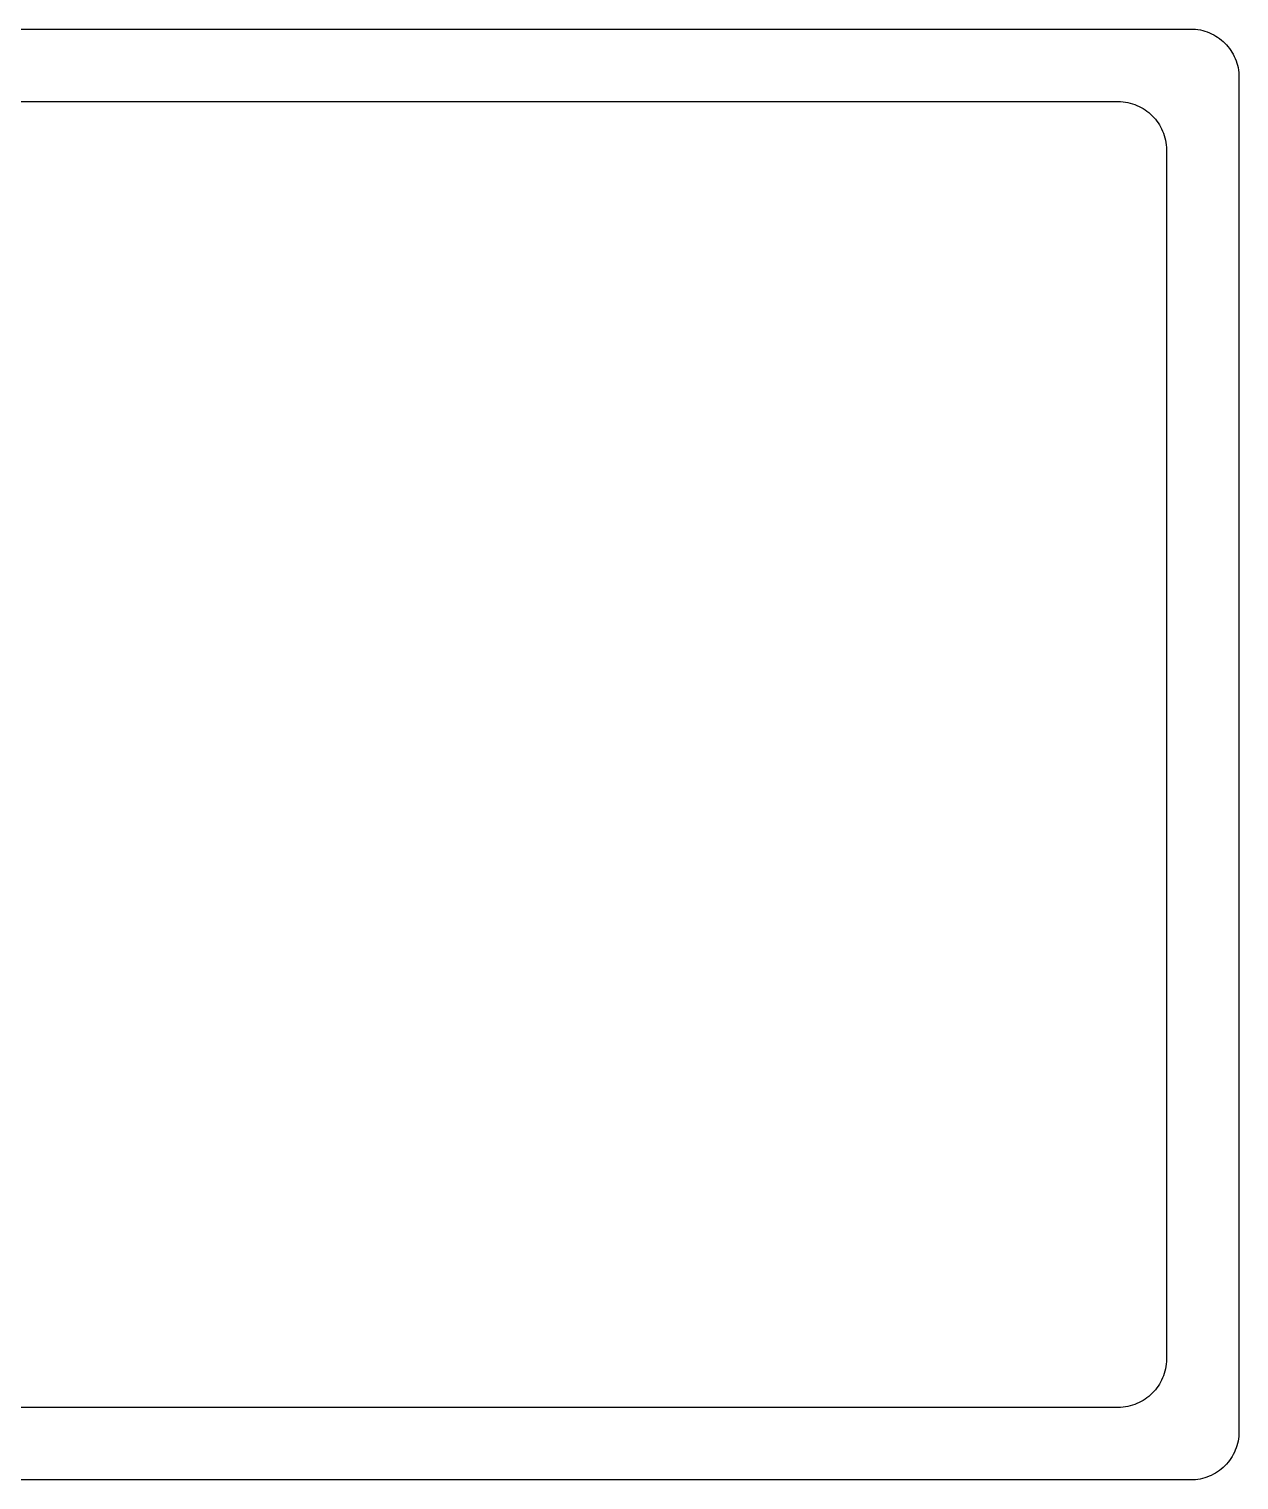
# Model space of a CAD drawing. Extents: x 0 to 500, y 0 to 300.
# Drawn here: x 249.8 to 500, y 0 to 300 of the extents above; entities that cross this region are included whole.
import ezdxf

# ---------------------------------------------------------------- set-up
doc = ezdxf.new("R2010")
doc.units = 0
doc.layers.add('Nível Padrão', color=18, linetype='CONTINUOUS')

msp = doc.modelspace()

# ---------------------------------------------------------------- linework, layer by layer
at = {"layer": 'Nível Padrão'}
for points in [[(188.09, 300), (490, 300), (490.51, 299.99), (491.02, 299.95), (491.52, 299.88), (492.02, 299.8), (492.5, 299.69), (492.97, 299.55), (493.44, 299.39), (493.89, 299.21), (494.34, 299.01), (494.77, 298.79), (495.19, 298.55), (495.59, 298.29), (495.98, 298.01), (496.36, 297.72), (496.72, 297.4), (497.07, 297.07), (497.4, 296.72), (497.72, 296.36), (498.01, 295.98), (498.29, 295.59), (498.55, 295.19), (498.79, 294.77), (499.01, 294.34), (499.21, 293.89), (499.39, 293.44), (499.55, 292.97), (499.69, 292.5), (499.8, 292.02), (499.88, 291.52), (499.95, 291.02), (499.99, 290.51), (500, 290), (500, 10), (499.99, 9.5), (499.95, 9.01), (499.89, 8.52), (499.81, 8.04), (499.7, 7.56), (499.57, 7.09), (499.41, 6.63), (499.24, 6.17), (499.04, 5.73), (498.82, 5.29), (498.58, 4.87), (498.32, 4.45), (498.04, 4.05), (497.74, 3.66), (497.41, 3.29), (497.07, 2.93), (496.71, 2.59), (496.34, 2.26), (495.95, 1.96), (495.55, 1.68), (495.13, 1.42), (494.71, 1.18), (494.27, 0.96), (493.83, 0.76), (493.37, 0.59), (492.91, 0.43), (492.44, 0.3), (491.96, 0.19), (491.48, 0.11), (490.99, 0.05), (490.5, 0.01), (490, 0), (10, 0)], [(189.58, 285), (475, 285), (475.51, 284.99), (476.02, 284.95), (476.52, 284.88), (477.02, 284.8), (477.5, 284.69), (477.97, 284.55), (478.44, 284.39), (478.89, 284.21), (479.34, 284.01), (479.77, 283.79), (480.19, 283.55), (480.59, 283.29), (480.98, 283.01), (481.36, 282.72), (481.72, 282.4), (482.07, 282.07), (482.4, 281.72), (482.72, 281.36), (483.01, 280.98), (483.29, 280.59), (483.55, 280.19), (483.79, 279.77), (484.01, 279.34), (484.21, 278.89), (484.39, 278.44), (484.55, 277.97), (484.69, 277.5), (484.8, 277.02), (484.88, 276.52), (484.95, 276.02), (484.99, 275.51), (485, 275), (485, 25), (484.99, 24.49), (484.95, 23.98), (484.88, 23.48), (484.8, 22.98), (484.69, 22.5), (484.55, 22.03), (484.39, 21.56), (484.21, 21.11), (484.01, 20.66), (483.79, 20.23), (483.55, 19.81), (483.29, 19.41), (483.01, 19.02), (482.72, 18.64), (482.4, 18.28), (482.07, 17.93), (481.72, 17.6), (481.36, 17.28), (480.98, 16.99), (480.59, 16.71), (480.19, 16.45), (479.77, 16.21), (479.34, 15.99), (478.89, 15.79), (478.44, 15.61), (477.97, 15.45), (477.5, 15.31), (477.02, 15.2), (476.52, 15.12), (476.02, 15.05), (475.51, 15.01), (475, 15), (129.28, 15)]]:
    msp.add_lwpolyline(points, dxfattribs=at)

doc.saveas('drawing.dxf')
